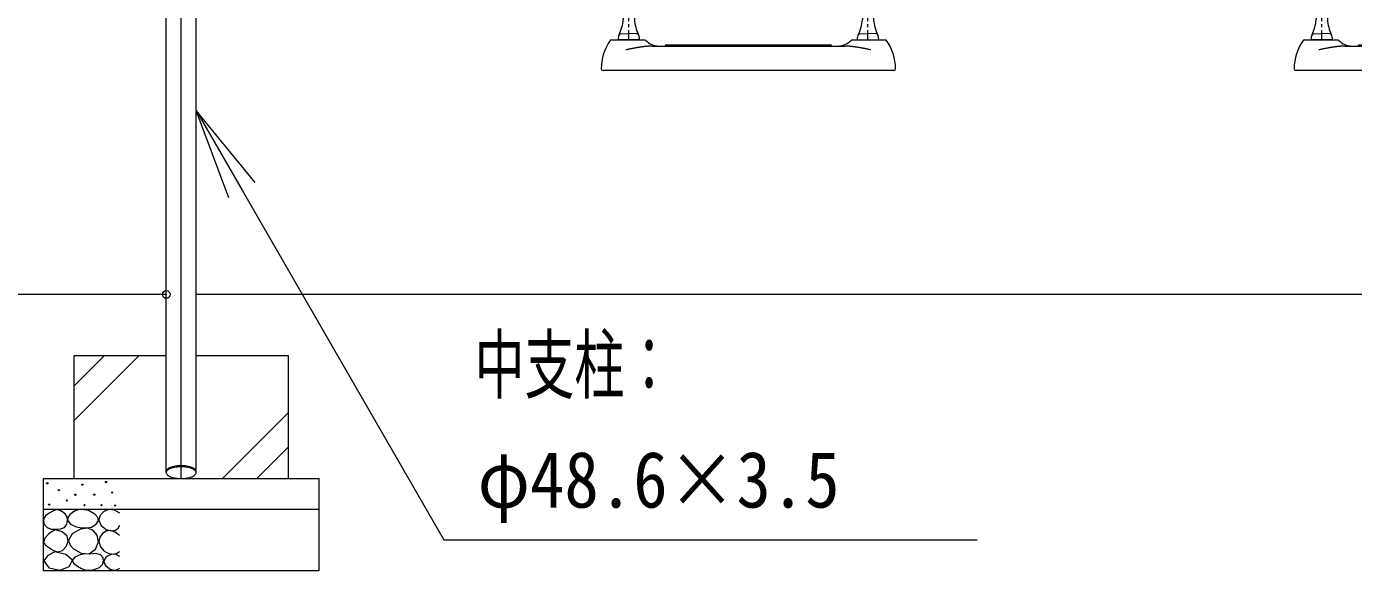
# Model space of a CAD drawing. Units: millimetres, scale not verified. Extents: x 0 to 420, y 0 to 297.
# Drawn here: x 101.21 to 144.48, y 64.27 to 82.01 of the extents above; entities that cross this region are included whole.
import ezdxf
from ezdxf.enums import TextEntityAlignment as Align

# ---------------------------------------------------------------- set-up
doc = ezdxf.new("R2010")
doc.units = ezdxf.units.MM
doc.header["$LTSCALE"] = 0.5
doc.header["$PDMODE"] = 32
doc.header["$PDSIZE"] = 0.25
doc.linetypes.add('USER1', pattern=[50.8, 31.75, -6.35, 6.35, -6.35])
doc.linetypes.add('USER2', pattern=[19.05, 12.7, -6.35])
doc.layers.add('LY_5', color=2, linetype='Continuous', lineweight=18)
doc.layers.add('LY_6', color=7, linetype='Continuous', lineweight=0)
doc.styles.add('ＭＳ ゴシック', font='')
doc.styles.get('ＭＳ ゴシック').set_extended_font_data('MS Gothic')

# ---------------------------------------------------------------- blocks, each defined once
blk = doc.blocks.new('-005-MS_6')
at = {"color": 7, "linetype": 'Continuous', "lineweight": 0}
for p, q in [((-201.98, 112.52), (-204.16, 83.49)), ((-188.02, 112.52), (-185.84, 83.49)), ((188.02, 112.52), (185.84, 83.49)), ((201.98, 112.52), (204.16, 83.49)), ((-223.71, 50), (-168.88, 50)), ((-183.25, 50), (-181.27, 50)), ((168.88, 50), (223.71, 50)), ((181.27, 50), (183.25, 50)), ((-199.64, 33.87), (-199.69, 33.86)), ((-198.67, 34.08), (-199.64, 33.87)), ((-197.69, 34.29), (-198.67, 34.08)), ((-196.72, 34.5), (-197.69, 34.29)), ((-195.74, 34.7), (-196.72, 34.5)), ((-194.77, 34.91), (-195.74, 34.7)), ((-193.79, 35.11), (-194.77, 34.91)), ((-192.82, 35.31), (-193.79, 35.11)), ((-191.84, 35.51), (-192.82, 35.31)), ((-190.86, 35.7), (-191.84, 35.51)), ((-189.89, 35.9), (-190.86, 35.7)), ((-188.92, 36.09), (-189.89, 35.9)), ((-187.94, 36.28), (-188.92, 36.09)), ((-186.97, 36.46), (-187.94, 36.28)), ((-185.99, 36.64), (-186.97, 36.46)), ((-185.02, 36.82), (-185.99, 36.64)), ((-184.04, 37), (-185.02, 36.82)), ((-183.06, 37.17), (-184.04, 37)), ((-182.09, 37.34), (-183.06, 37.17)), ((-181.34, 37.47), (-182.09, 37.34)), ((-180.6, 37.59), (-181.34, 37.47)), ((-179.86, 37.72), (-180.6, 37.59)), ((-179.12, 37.84), (-179.86, 37.72)), ((-178.37, 37.96), (-179.12, 37.84)), ((-177.63, 38.07), (-178.37, 37.96)), ((-176.89, 38.19), (-177.63, 38.07)), ((-176.15, 38.3), (-176.89, 38.19)), ((-175.4, 38.41), (-176.15, 38.3)), ((-174.66, 38.51), (-175.4, 38.41)), ((-173.92, 38.62), (-174.66, 38.51)), ((-173.18, 38.72), (-173.92, 38.62)), ((-172.44, 38.82), (-173.18, 38.72)), ((-171.7, 38.91), (-172.44, 38.82)), ((-170.96, 39.01), (-171.7, 38.91)), ((-170.23, 39.1), (-170.96, 39.01)), ((-169.49, 39.18), (-170.23, 39.1)), ((-168.75, 39.26), (-169.49, 39.18)), ((-168.08, 39.34), (-168.75, 39.26)), ((-167.4, 39.41), (-168.08, 39.34)), ((-166.53, 39.49), (-167.4, 39.41)), ((-165.65, 39.57), (-166.53, 39.49)), ((-164.78, 39.65), (-165.65, 39.57)), ((-163.91, 39.72), (-164.78, 39.65)), ((-163.04, 39.78), (-163.91, 39.72)), ((-162.17, 39.84), (-163.04, 39.78)), ((-161.3, 39.89), (-162.17, 39.84)), ((-160.44, 39.93), (-161.3, 39.89)), ((-159.57, 39.96), (-160.44, 39.93)), ((-158.71, 39.98), (-159.57, 39.96)), ((-157.85, 40), (-158.71, 39.98)), ((-156.99, 40), (-157.85, 40)), ((-156.99, 40), (156.99, 40)), ((-134.97, 41.67), (-135.22, 40.99)), ((-134.5, 42), (-129.48, 42)), ((-129.48, 42), (129.48, 42)), ((129.48, 42), (134.5, 42)), ((135.22, 40.99), (134.97, 41.67)), ((157.85, 39.99), (156.99, 40)), ((158.72, 39.98), (157.85, 39.99)), ((159.58, 39.96), (158.72, 39.98)), ((160.45, 39.93), (159.58, 39.96)), ((161.32, 39.88), (160.45, 39.93)), ((162.19, 39.84), (161.32, 39.88)), ((163.06, 39.78), (162.19, 39.84)), ((163.92, 39.72), (163.06, 39.78)), ((164.79, 39.65), (163.92, 39.72)), ((165.66, 39.57), (164.79, 39.65)), ((166.53, 39.49), (165.66, 39.57)), ((167.4, 39.41), (166.53, 39.49)), ((168.08, 39.34), (167.4, 39.41)), ((168.75, 39.26), (168.08, 39.34)), ((169.49, 39.18), (168.75, 39.26)), ((170.23, 39.1), (169.49, 39.18)), ((170.97, 39.01), (170.23, 39.1)), ((171.71, 38.91), (170.97, 39.01)), ((172.46, 38.82), (171.71, 38.91)), ((173.2, 38.72), (172.46, 38.82)), ((173.94, 38.62), (173.2, 38.72)), ((174.68, 38.51), (173.94, 38.62)), ((175.42, 38.41), (174.68, 38.51)), ((176.16, 38.3), (175.42, 38.41)), ((176.9, 38.18), (176.16, 38.3)), ((177.64, 38.07), (176.9, 38.18)), ((178.39, 37.95), (177.64, 38.07)), ((179.13, 37.84), (178.39, 37.95)), ((179.87, 37.72), (179.13, 37.84)), ((180.61, 37.59), (179.87, 37.72)), ((181.35, 37.47), (180.61, 37.59)), ((182.09, 37.34), (181.35, 37.47)), ((183.07, 37.17), (182.09, 37.34)), ((184.05, 37), (183.07, 37.17)), ((185.02, 36.82), (184.05, 37)), ((186, 36.64), (185.02, 36.82)), ((186.98, 36.46), (186, 36.64)), ((187.96, 36.27), (186.98, 36.46)), ((188.94, 36.08), (187.96, 36.27)), ((189.92, 35.89), (188.94, 36.08)), ((190.89, 35.7), (189.92, 35.89)), ((191.87, 35.5), (190.89, 35.7)), ((192.84, 35.31), (191.87, 35.5)), ((193.81, 35.11), (192.84, 35.31)), ((194.79, 34.91), (193.81, 35.11)), ((195.76, 34.7), (194.79, 34.91)), ((196.73, 34.5), (195.76, 34.7)), ((197.7, 34.29), (196.73, 34.5)), ((198.67, 34.08), (197.7, 34.29)), ((199.64, 33.87), (198.67, 34.08)), ((199.69, 33.86), (199.64, 33.87)), ((237, 0), (-237, 0))]:
    blk.add_line(p, q, dxfattribs=at)
at = {"color": 7, "linetype": 'USER1', "lineweight": 0}
for p, q in [((-195, 50), (-195, 119)), ((195, 50), (195, 119))]:
    blk.add_line(p, q, dxfattribs=at)
at = {"color": 7, "linetype": 'Continuous', "lineweight": 18}
for p, q in [((-178.7, 50), (-211.3, 50)), ((-208.37, 60), (-195, 60.7)), ((-181.63, 60), (-195, 60.7)), ((178.7, 50), (211.3, 50)), ((181.63, 60), (195, 60.7)), ((208.37, 60), (195, 60.7))]:
    blk.add_line(p, q, dxfattribs=at)
at = {"color": 7, "linetype": 'USER2', "lineweight": 18}
for centre in [(-195, 112), (195, 112)]:
    blk.add_arc(centre, 7, 175.70868, 4.29132, dxfattribs=at)
at = {"color": 7, "linetype": 'Continuous', "lineweight": 0}
for centre, radius, start, end in [((-195, 112), 7, 4.29132, 175.70868), ((195, 112), 7, 4.29132, 175.70868), ((-273.96, 88.72), 70, 334.36621, 355.70868), ((-116.04, 88.72), 70, 184.29132, 205.63379), ((116.04, 88.72), 70, 334.36621, 355.70868), ((273.96, 88.72), 70, 184.29132, 205.63379), ((-160, 3), 80, 144.76558, 180), ((-223.71, 48), 2, 90, 144.76558), ((-195.76, 51.2), 16.74, 154.36621, 180), ((-194.24, 51.2), 16.74, 0, 24.97272), ((-168.88, 48), 2, 43.43254, 90), ((-145.64, 70), 30, 223.43254, 270), ((145.64, 70), 30, 270, 316.56746), ((168.88, 48), 2, 90, 136.56746), ((194.24, 51.2), 16.74, 155.02728, 180), ((195.76, 51.2), 16.74, 0, 25.63379), ((223.71, 48), 2, 35.23442, 90), ((160, 3), 80, 0, 35.23442), ((-136.63, 41.5), 1.5, 270, 340), ((-134.5, 41.5), 0.5, 90, 160), ((134.5, 41.5), 0.5, 20, 90), ((136.63, 41.5), 1.5, 200, 270), ((-237, 3), 3, 180, 270), ((237, 3), 3, 270, 0)]:
    blk.add_arc(centre, radius, start, end, dxfattribs=at)
at = {"color": 7, "linetype": 'Continuous', "lineweight": 18}
for centre, radius, start, end in [((-211.3, 51.2), 1.2, 180, 270), ((-208.22, 57), 3, 90, 155.02728), ((-181.78, 57), 3, 24.97272, 90), ((-178.7, 51.2), 1.2, 270, 0), ((178.7, 51.2), 1.2, 180, 270), ((181.78, 57), 3, 90, 155.02728), ((208.22, 57), 3, 24.97272, 90), ((211.3, 51.2), 1.2, 270, 0)]:
    blk.add_arc(centre, radius, start, end, dxfattribs=at)
blk = doc.blocks.new('-001-MS_2')
at = {"color": 7, "linetype": 'Continuous', "lineweight": 0}
for p, q in [((3.92, 89.34), (0.27, 83.88)), ((9.77, 93.38), (3.92, 89.34)), ((15.99, 96.86), (9.77, 93.38)), ((22.45, 99.4), (15.99, 96.86)), ((29.91, 96.94), (22.45, 99.4)), ((36.07, 92.11), (29.91, 96.94)), ((39.03, 87.18), (36.07, 92.11)), ((39.88, 81.98), (39.03, 87.18)), ((43.36, 91), (39.71, 84.09)), ((51.33, 96.79), (43.36, 91)), ((56.97, 98.88), (51.33, 96.79)), ((61.87, 99.49), (56.97, 98.88)), ((73.64, 97.86), (61.87, 99.49)), ((84.31, 91.65), (73.64, 97.86)), ((89.01, 86.31), (84.31, 91.65)), ((92.65, 88.94), (90.78, 82.21)), ((97.12, 94.25), (92.65, 88.94)), ((102.27, 97.95), (97.12, 94.25)), ((107.89, 99.64), (102.27, 97.95)), ((116.57, 98.15), (107.89, 99.64)), ((125, 93.3), (116.57, 98.15)), ((0.27, 83.88), (1.28, 76.29)), ((1.28, 76.29), (6.29, 69.94)), ((6.29, 69.94), (13.15, 67.35)), ((13.15, 67.35), (20.86, 67.08)), ((19.91, 66.45), (14.58, 63.66)), ((31.08, 63.24), (19.91, 66.45)), ((20.86, 67.08), (28.48, 67.69)), ((28.48, 67.69), (34.81, 70.25)), ((34.81, 70.25), (38.56, 75.54)), ((38.56, 75.54), (39.88, 81.98)), ((39.71, 84.09), (40.58, 80.12)), ((40.58, 80.12), (44.3, 75.71)), ((44.3, 75.71), (53.79, 70.93)), ((61.06, 67.6), (47.31, 59.54)), ((53.79, 70.93), (63.76, 69.49)), ((72.24, 68.87), (61.06, 67.6)), ((63.76, 69.49), (71.12, 69.32)), ((71.12, 69.32), (78.63, 70.84)), ((81.06, 65.44), (72.24, 68.87)), ((78.63, 70.84), (86.23, 75.46)), ((87.97, 57.29), (81.06, 65.44)), ((86.23, 75.46), (89.98, 81.65)), ((89.98, 81.65), (89.01, 86.31)), ((90.78, 82.21), (94.45, 73.44)), ((94.45, 73.44), (102.5, 67)), ((102.5, 67), (110.8, 64.62)), ((109.47, 65.1), (102.77, 63.87)), ((117.54, 62.64), (109.47, 65.1)), ((110.8, 64.62), (118.03, 65.73)), ((118.03, 65.73), (122.08, 69.11)), ((122.08, 69.11), (125, 73.65)), ((2.69, 52.66), (0.27, 45.85)), ((0.27, 45.85), (3.9, 41.03)), ((9.14, 59.48), (2.69, 52.66)), ((14.58, 63.66), (9.14, 59.48)), ((39.24, 55.99), (31.08, 63.24)), ((37.66, 39.2), (40.76, 47.48)), ((40.76, 47.48), (39.24, 55.99)), ((47.31, 59.54), (41.33, 48.68)), ((41.33, 48.68), (43.97, 41.48)), ((85.4, 34.78), (90.25, 46.52)), ((90.25, 46.52), (87.97, 57.29)), ((92.41, 54.25), (90.78, 47.04)), ((90.78, 47.04), (93.44, 38.43)), ((96.8, 60.03), (92.41, 54.25)), ((102.77, 63.87), (96.8, 60.03)), ((124.68, 57.18), (117.54, 62.64)), ((7.78, 24.5), (0.96, 15.68)), ((3.9, 41.03), (10.41, 36.67)), ((19.09, 30.52), (7.78, 24.5)), ((10.41, 36.67), (17.05, 32.38)), ((17.05, 32.38), (23.72, 30.33)), ((36.88, 25.89), (19.09, 30.52)), ((23.72, 30.33), (31.36, 32.78)), ((31.36, 32.78), (37.66, 39.2)), ((47.66, 16.78), (36.88, 25.89)), ((43.97, 41.48), (49.17, 35.16)), ((49.17, 35.16), (61.76, 28.31)), ((60.52, 25.56), (51.59, 21.5)), ((68.66, 27), (60.52, 25.56)), ((61.76, 28.31), (75.12, 27.32)), ((76.2, 26.37), (68.66, 27)), ((75.12, 27.32), (85.4, 34.78)), ((85.1, 27.83), (76.2, 26.37)), ((93.5, 25.29), (85.1, 27.83)), ((93.44, 38.43), (99.65, 31.51)), ((97.57, 20.71), (93.5, 25.29)), ((102.98, 22.43), (98.7, 15.67)), ((99.65, 31.51), (107.29, 27.64)), ((111.69, 26.76), (102.98, 22.43)), ((107.29, 27.64), (114.86, 26.76)), ((118.98, 25.96), (111.69, 26.76)), ((114.86, 26.76), (120.01, 28.2)), ((125, 22.64), (118.98, 25.96)), ((120.01, 28.2), (124.68, 30.88)), ((0.96, 15.68), (9.45, 4.41)), ((9.45, 4.41), (27.89, 0.3)), ((27.89, 0.3), (42.24, 6.41)), ((42.24, 6.41), (47.66, 16.78)), ((51.59, 21.5), (47.28, 16.1)), ((47.28, 16.1), (49.96, 11.42)), ((49.96, 11.42), (55.93, 6.91)), ((55.93, 6.91), (62.4, 3.07)), ((62.4, 3.07), (69.71, 0.69)), ((69.71, 0.69), (81.56, 0.93)), ((81.56, 0.93), (91.88, 5.02)), ((91.88, 5.02), (96.58, 9.83)), ((96.58, 9.83), (98.63, 15.56)), ((98.63, 15.56), (97.57, 20.71)), ((98.7, 15.67), (99.31, 12)), ((99.31, 12), (102.19, 7.75)), ((102.19, 7.75), (109.35, 2.28)), ((109.35, 2.28), (116.76, 0.46)), ((116.76, 0.46), (121.06, 1.51)), ((121.06, 1.51), (125, 3.63))]:
    blk.add_line(p, q, dxfattribs=at)
for centre in [(6.61, 142.18), (25.62, 130.77), (63.96, 139.96), (102.42, 144.09), (9.77, 107.32), (38.61, 113.98), (52.55, 123.48), (83.5, 123.55), (112.42, 127.06), (67.44, 106.37), (95.12, 106.52), (117.28, 105.98)]:
    blk.add_circle(centre, 1, dxfattribs=at)
blk = doc.blocks.new('-002-_U2')
at = {"color": 7, "linetype": 'Continuous', "lineweight": 0}
for p, q in [((-1, 0.1667), (0, 0)), ((0, 0), (-1, 0)), ((-1, -0.1667), (0, 0))]:
    blk.add_line(p, q, dxfattribs=at)

msp = doc.modelspace()

# ---------------------------------------------------------------- linework, layer by layer
at = {"layer": 'LY_5', "color": 7, "linetype": 'USER1', "lineweight": 0}
msp.add_line((106.25, 67.2677), (106.25, 113.2477), dxfattribs=at)
at = {"layer": 'LY_5', "color": 7, "lineweight": 0}
for p, q in [((105.764, 67.4576), (105.764, 109.9194)), ((106.736, 67.4576), (106.736, 109.9194)), ((105.764, 73.2677), (43.73, 73.2677)), ((168.77, 73.2677), (106.736, 73.2677)), ((105.764, 71.2677), (102.75, 71.2677)), ((102.75, 71.2677), (102.75, 67.2677)), ((109.75, 71.2677), (106.736, 71.2677)), ((109.75, 67.2677), (109.75, 71.2677)), ((107.6008, 67.2677), (109.75, 69.4169)), ((108.7233, 67.2677), (109.75, 68.2944)), ((105.7933, 67.5225), (105.7806, 67.5067)), ((105.8095, 67.5378), (105.7933, 67.5225)), ((105.8291, 67.5525), (105.8095, 67.5378)), ((105.8519, 67.5665), (105.8291, 67.5525)), ((105.8777, 67.5797), (105.8519, 67.5665)), ((105.9063, 67.5919), (105.8777, 67.5797)), ((105.9376, 67.6031), (105.9063, 67.5919)), ((105.9712, 67.6131), (105.9376, 67.6031)), ((106.007, 67.622), (105.9712, 67.6131)), ((106.0446, 67.6297), (106.007, 67.622)), ((106.0838, 67.636), (106.0446, 67.6297)), ((106.1242, 67.641), (106.0838, 67.636)), ((106.1656, 67.6446), (106.1242, 67.641)), ((106.2076, 67.6468), (106.1656, 67.6446)), ((106.25, 67.6475), (106.2076, 67.6468)), ((106.2924, 67.6468), (106.25, 67.6475)), ((106.3344, 67.6446), (106.2924, 67.6468)), ((106.3758, 67.641), (106.3344, 67.6446)), ((106.4162, 67.636), (106.3758, 67.641)), ((106.4554, 67.6297), (106.4162, 67.636)), ((106.493, 67.622), (106.4554, 67.6297)), ((106.5288, 67.6131), (106.493, 67.622)), ((106.5624, 67.6031), (106.5288, 67.6131)), ((106.5937, 67.5919), (106.5624, 67.6031)), ((106.6223, 67.5797), (106.5937, 67.5919)), ((106.6481, 67.5665), (106.6223, 67.5797)), ((106.6709, 67.5525), (106.6481, 67.5665)), ((106.6905, 67.5378), (106.6709, 67.5525)), ((106.7067, 67.5225), (106.6905, 67.5378)), ((106.7194, 67.5067), (106.7067, 67.5225)), ((101.75, 67.2677), (110.75, 67.2677)), ((101.75, 67.2677), (101.75, 64.2677)), ((105.7659, 67.4741), (105.764, 67.4576)), ((105.764, 67.4576), (105.7659, 67.441)), ((105.7714, 67.4906), (105.7659, 67.4741)), ((105.7659, 67.441), (105.7714, 67.4246)), ((105.7806, 67.5067), (105.7714, 67.4906)), ((105.7714, 67.4246), (105.7806, 67.4084)), ((105.7806, 67.4084), (105.7933, 67.3926)), ((105.7933, 67.3926), (105.8095, 67.3773)), ((105.8095, 67.3773), (105.8291, 67.3626)), ((105.8291, 67.3626), (105.8519, 67.3487)), ((105.8519, 67.3487), (105.8777, 67.3355)), ((105.8777, 67.3355), (105.9063, 67.3233)), ((105.9063, 67.3233), (105.9376, 67.3121)), ((105.9376, 67.3121), (105.9712, 67.302)), ((105.9712, 67.302), (106.007, 67.2931)), ((106.007, 67.2931), (106.0446, 67.2855)), ((106.0446, 67.2855), (106.0838, 67.2791)), ((106.0838, 67.2791), (106.1242, 67.2742)), ((106.1242, 67.2742), (106.1656, 67.2706)), ((106.1656, 67.2706), (106.2076, 67.2684)), ((106.2076, 67.2684), (106.25, 67.2677)), ((106.25, 67.2677), (106.2924, 67.2684)), ((106.2924, 67.2684), (106.3344, 67.2706)), ((106.3344, 67.2706), (106.3758, 67.2742)), ((106.3758, 67.2742), (106.4162, 67.2791)), ((106.4162, 67.2791), (106.4554, 67.2855)), ((106.4554, 67.2855), (106.493, 67.2931)), ((106.493, 67.2931), (106.5288, 67.302)), ((106.5288, 67.302), (106.5624, 67.3121)), ((106.5624, 67.3121), (106.5937, 67.3233)), ((106.5937, 67.3233), (106.6223, 67.3355)), ((106.6223, 67.3355), (106.6481, 67.3487)), ((106.6481, 67.3487), (106.6709, 67.3626)), ((106.6709, 67.3626), (106.6905, 67.3773)), ((106.6905, 67.3773), (106.7067, 67.3926)), ((106.7067, 67.3926), (106.7194, 67.4084)), ((106.7286, 67.4906), (106.7194, 67.5067)), ((106.7194, 67.4084), (106.7286, 67.4246)), ((106.7342, 67.4741), (106.7286, 67.4906)), ((106.7286, 67.4246), (106.7342, 67.441)), ((106.736, 67.4576), (106.7342, 67.4741)), ((106.7342, 67.441), (106.736, 67.4576)), ((110.75, 64.2677), (110.75, 67.2677)), ((101.75, 66.2677), (110.75, 66.2677)), ((101.75, 64.2677), (110.75, 64.2677))]:
    msp.add_line(p, q, dxfattribs=at)
at = {"layer": 'LY_5'}
for p, q in [((105.7682, 67.5192), (105.764, 67.4944)), ((105.7806, 67.5436), (105.7682, 67.5192)), ((105.801, 67.5671), (105.7806, 67.5436)), ((105.8291, 67.5894), (105.801, 67.5671)), ((105.8644, 67.61), (105.8291, 67.5894)), ((105.9063, 67.6287), (105.8644, 67.61)), ((105.9541, 67.6451), (105.9063, 67.6287)), ((106.007, 67.6589), (105.9541, 67.6451)), ((106.064, 67.6698), (106.007, 67.6589)), ((106.1242, 67.6778), (106.064, 67.6698)), ((106.1866, 67.6827), (106.1242, 67.6778)), ((106.25, 67.6843), (106.1866, 67.6827)), ((106.3134, 67.6827), (106.25, 67.6843)), ((106.3758, 67.6778), (106.3134, 67.6827)), ((106.436, 67.6698), (106.3758, 67.6778)), ((106.493, 67.6589), (106.436, 67.6698)), ((106.5459, 67.6451), (106.493, 67.6589)), ((106.5937, 67.6287), (106.5459, 67.6451)), ((106.6356, 67.61), (106.5937, 67.6287)), ((106.6709, 67.5894), (106.6356, 67.61)), ((106.699, 67.5671), (106.6709, 67.5894)), ((106.7194, 67.5436), (106.699, 67.5671)), ((106.7318, 67.5192), (106.7194, 67.5436)), ((106.736, 67.4944), (106.7318, 67.5192))]:
    msp.add_line(p, q, dxfattribs=at)
at = {"layer": 'LY_5', "color": 7}
msp.add_point((105.764, 73.2677), dxfattribs=at)
at = {"layer": 'LY_6'}
for p, q in [((108.236, 76.6696), (114.8189, 65.2677)), ((102.75, 69.1521), (104.8656, 71.2677)), ((102.75, 70.2746), (103.7431, 71.2677)), ((114.8189, 65.2677), (115.8189, 65.2677)), ((115.8189, 65.2677), (132.2144, 65.2677))]:
    msp.add_line(p, q, dxfattribs=at)

# ---------------------------------------------------------------- block references
at = {"layer": 'LY_5', "xscale": 0.02, "yscale": 0.02}
for p in [(124.75, 80.5677), (147.35, 80.5677)]:
    msp.add_blockref('-005-MS_6', p, dxfattribs=at)
at = {"layer": 'LY_6', "xscale": 3, "yscale": 3, "rotation": 120}
msp.add_blockref('-002-_U2', (106.736, 79.2677), dxfattribs=at)
at = {"layer": 'LY_6', "xscale": 0.02, "yscale": 0.02}
msp.add_blockref('-001-MS_2', (101.75, 64.2677), dxfattribs=at)

# ---------------------------------------------------------------- texts
at = {"layer": 'LY_6', "style": 'ＭＳ ゴシック'}
for s, width, p in [('中支柱：', 0.65, (115.8237, 69.5177)), ('φ48.6×3.5', 0.9, (115.9211, 65.7677))]:
    msp.add_text(s, height=1.833, dxfattribs=dict(at, width=width)).set_placement(p, align=Align.BOTTOM_LEFT)

doc.saveas('drawing.dxf')
